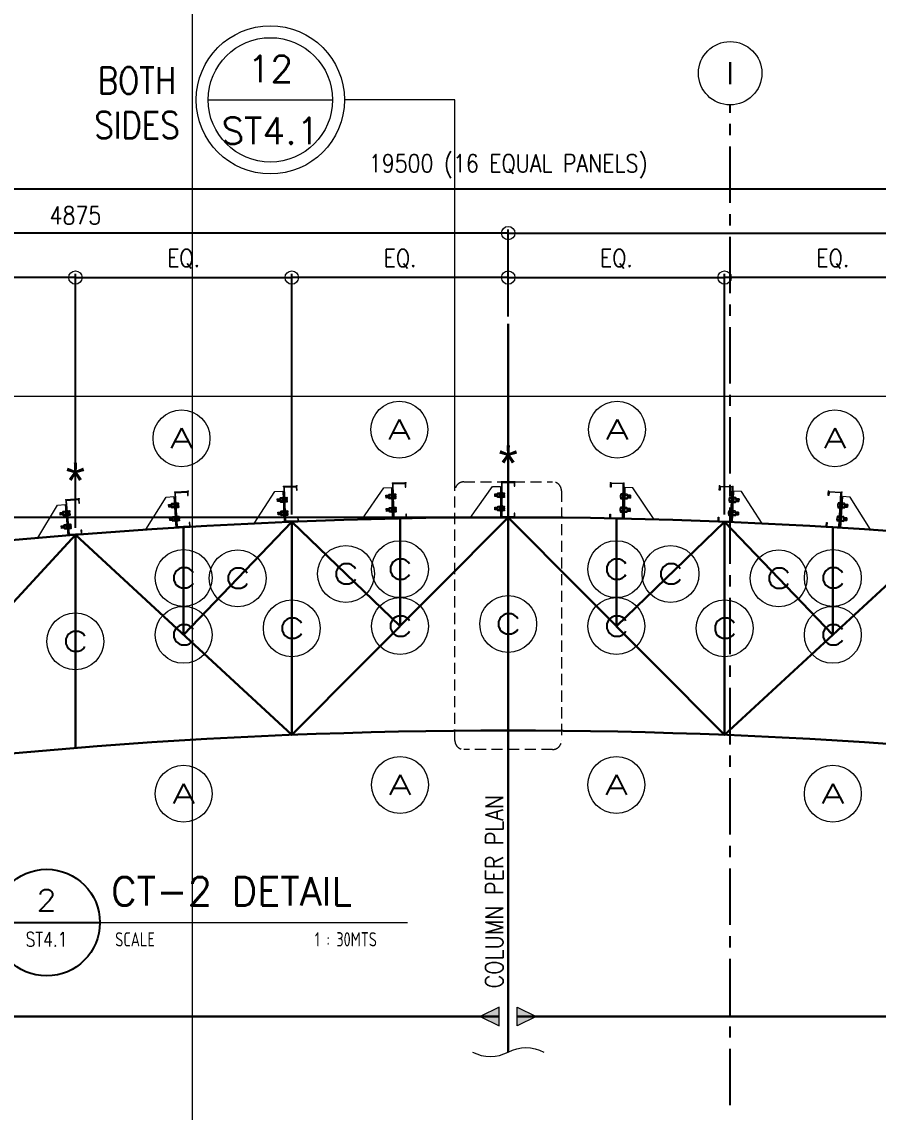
# Model space of a CAD drawing. Header units: millimetres. Extents: x -14320 to 437400, y -59080 to 73710.
# Drawn here: x 81660 to 86484, y 8175 to 14313 of the extents above; entities that cross this region are included whole.
import ezdxf
from ezdxf.enums import TextEntityAlignment as Align

# ---------------------------------------------------------------- set-up
doc = ezdxf.new("R2010")
doc.units = ezdxf.units.MM
doc.header["$LTSCALE"] = 10
doc.header["$MEASUREMENT"] = 0
for name, pattern in [('CENTER', [50.8, 31.75, -6.35, 6.35, -6.35]), ('HIDDEN', [0.375, 0.25, -0.125]), ('PHANTOM2', [1.25, 0.625, -0.125, 0.125, -0.125, 0.125, -0.125])]:
    doc.linetypes.add(name, pattern=pattern)
for name, color, linetype in [('A-NEW', 240, 'Continuous'), ('A_LINE', 1, 'Continuous'), ('TARGET-MAIN', 1, 'Continuous')]:
    doc.layers.add(name, color=color, linetype=linetype)
for name, color, linetype, lineweight in [('CEE STEEL PURLINS', 46, 'Continuous', 15), ('HATCH 000', 251, 'Continuous', 5), ('S-ANNO-DIMS', 1, 'Continuous', 5), ('S-ANNO-NPLT', 7, 'Continuous', 9), ('S-Anno-Symb', 143, 'PHANTOM2', 13), ('S-BEAM-IDEN', 2, 'Continuous', 9), ('S-CONN', 1, 'Continuous', 9), ('S-Grid-iden', 52, 'Continuous', 9), ('S_BOLTS', 252, 'Continuous', 9), ('S_STEEL TRUSS', 5, 'Continuous', 30), ('SCHEDULES-TEXT', 4, 'Continuous', 20)]:
    doc.layers.add(name, color=color, linetype=linetype, lineweight=lineweight)
doc.layers.add('GUIDE 001', color=214, linetype='Continuous', lineweight=0, plot=False)
doc.layers.add('S-DETL-GRID', color=62, linetype='Continuous', lineweight=9, plot=False)
doc.styles.add('1', font='simplex.shx', dxfattribs={"width": 0.85, "height": 40})
doc.styles.add('3', font='simplex.shx', dxfattribs={"width": 1.5, "height": 70})
doc.styles.add('ARCHITEXT', font='architxt.shx', dxfattribs={"width": 0.85})
doc.styles.add('ARIAL', font='arial.ttf')
doc.styles.add('ROMANSX', font='ROMANS.shx', dxfattribs={"height": 0.09375})
doc.styles.add('SIMPLEX', font='SIMPLEX.shx', dxfattribs={"width": 1.1})
doc.dimstyles.new('ESCA30', dxfattribs={"dimtxt": 40, "dimasz": 1, "dimexe": 20, "dimexo": 40, "dimgap": 50, "dimtad": 1, "dimdec": 0, "dimrnd": 1, "dimdsep": 46, "dimtxsty": '1', "dimblk1": 'ESCADIM_ARW', "dimblk2": 'ESCADIM_ARW', "dimsah": 1, "dimcen": 50, "dimclrd": 256, "dimclre": 256, "dimclrt": 52, "dimadec": 0, "dimazin": 0, "dimtfac": 1, "dimtdec": 0, "dimtofl": 0, "dimtmove": 0, "dimatfit": 3, "dimldrblk": 'ESCADIM_ARW', "dimfxl": 1, "dimtolj": 1, "dimtzin": 0, "dimarcsym": 0})

# ---------------------------------------------------------------- blocks, each defined once
blk = doc.blocks.new('ESCADIM_ARW')
at = {"color": 9}
blk.add_line((75, 0), (-75, 0), dxfattribs=at)
blk.add_circle((0, 0), 37.5, dxfattribs=at)
blk = doc.blocks.new('*D268')
at = {"layer": 'Defpoints', "color": 0, "ltscale": 80, "transparency": 16777216}
for p in [(94149.8, 13373.3), (74649.8, 12613.3, 0), (94149.8, 12613.3, 0)]:
    blk.add_point(p, dxfattribs=at)
at = {"layer": 'S-ANNO-DIMS', "lineweight": -2, "ltscale": 80, "transparency": 16777216}
for p, q in [((74649.8, 12653.3), (74649.8, 13393.3)), ((94149.8, 12653.3), (94149.8, 13393.3)), ((74650.8, 13373.3), (94148.8, 13373.3))]:
    blk.add_line(p, q, dxfattribs=at)
at = {"layer": 'S-ANNO-DIMS', "lineweight": -2, "ltscale": 80, "transparency": 16777216, "rotation": 180}
blk.add_blockref('ESCADIM_ARW', (74649.8, 13373.3), dxfattribs=at)
at = {"layer": 'S-ANNO-DIMS', "lineweight": -2, "ltscale": 80, "transparency": 16777216}
blk.add_blockref('ESCADIM_ARW', (94149.8, 13373.3), dxfattribs=at)
at = {"layer": 'S-ANNO-DIMS', "color": 52, "ltscale": 80, "transparency": 16777216, "insert": (84399.8, 13499.5), "char_height": 40, "attachment_point": 5, "style": '1'}
blk.add_mtext('\\A1;{\\H2.5x;19500 (16 EQUAL PANELS)}', dxfattribs=at)
blk = doc.blocks.new('*D271')
at = {"layer": 'Defpoints', "color": 0, "ltscale": 80, "transparency": 16777216}
for p in [(73400, 11523.3), (84399.8, 11523.3, 0), (74649.8, 8713.3, 0)]:
    blk.add_point(p, dxfattribs=at)
at = {"layer": 'S-ANNO-DIMS', "lineweight": -2, "ltscale": 80, "transparency": 16777216}
for p, q in [((84359.8, 11523.3), (73380, 11523.3)), ((73400, 8714.3), (73400, 11522.3)), ((74609.8, 8713.3), (73380, 8713.3))]:
    blk.add_line(p, q, dxfattribs=at)
for p, rotation in [((73400, 11523.3), 90), ((73400, 8713.3), 270)]:
    blk.add_blockref('ESCADIM_ARW', p, dxfattribs=dict(at, rotation=rotation))
at = {"layer": 'S-ANNO-DIMS', "color": 52, "ltscale": 80, "transparency": 16777216, "insert": (73300, 10118.3), "char_height": 40, "attachment_point": 5, "rotation": 90, "style": '1'}
blk.add_mtext('\\A1;{\\H2.5x;2810}', dxfattribs=at)
blk = doc.blocks.new('*D272')
at = {"layer": 'Defpoints', "color": 0, "ltscale": 80, "transparency": 16777216}
for p in [(84399.8, 11523.3, 0), (73650, 9913.3), (74649.8, 9913.3, 0)]:
    blk.add_point(p, dxfattribs=at)
at = {"layer": 'S-ANNO-DIMS', "lineweight": -2, "ltscale": 80, "transparency": 16777216}
for p, q in [((84359.8, 11523.3), (73630, 11523.3)), ((73650, 11522.3), (73650, 9914.3)), ((74609.8, 9913.3), (73630, 9913.3))]:
    blk.add_line(p, q, dxfattribs=at)
for p, rotation in [((73650, 11523.3), 90), ((73650, 9913.3), 270)]:
    blk.add_blockref('ESCADIM_ARW', p, dxfattribs=dict(at, rotation=rotation))
at = {"layer": 'S-ANNO-DIMS', "color": 52, "ltscale": 80, "transparency": 16777216, "insert": (73550, 10718.3), "char_height": 40, "attachment_point": 5, "rotation": 90, "style": '1'}
blk.add_mtext('\\A1;{\\H2.5x;1610}', dxfattribs=at)
blk = doc.blocks.new('*D273')
at = {"layer": 'Defpoints', "color": 0, "ltscale": 80, "transparency": 16777216}
for p in [(79524.8, 13123.3), (84399.8, 12613.3, 0), (79524.8, 11128.9, 0)]:
    blk.add_point(p, dxfattribs=at)
at = {"layer": 'S-ANNO-DIMS', "lineweight": -2, "ltscale": 80, "transparency": 16777216}
for p, q in [((79524.8, 11168.9), (79524.8, 13143.3)), ((84399.8, 12653.3), (84399.8, 13143.3)), ((84398.8, 13123.3), (79525.8, 13123.3))]:
    blk.add_line(p, q, dxfattribs=at)
at = {"layer": 'S-ANNO-DIMS', "lineweight": -2, "ltscale": 80, "transparency": 16777216, "rotation": 180}
blk.add_blockref('ESCADIM_ARW', (79524.8, 13123.3), dxfattribs=at)
at = {"layer": 'S-ANNO-DIMS', "lineweight": -2, "ltscale": 80, "transparency": 16777216}
blk.add_blockref('ESCADIM_ARW', (84399.8, 13123.3), dxfattribs=at)
at = {"layer": 'S-ANNO-DIMS', "color": 52, "ltscale": 80, "transparency": 16777216, "insert": (81962.3, 13223.3), "char_height": 40, "attachment_point": 5, "style": '1'}
blk.add_mtext('\\A1;{\\H2.5x;4875}', dxfattribs=at)
blk = doc.blocks.new('*D275')
at = {"layer": 'Defpoints', "color": 0, "ltscale": 80, "transparency": 16777216}
for p in [(89274.8, 13123.3), (84399.8, 12613.3, 0), (89274.8, 11128.9, 0)]:
    blk.add_point(p, dxfattribs=at)
at = {"layer": 'S-ANNO-DIMS', "lineweight": -2, "ltscale": 80, "transparency": 16777216}
for p, q in [((84399.8, 12653.3), (84399.8, 13143.3)), ((89274.8, 11168.9), (89274.8, 13143.3)), ((84400.8, 13123.3), (89273.8, 13123.3))]:
    blk.add_line(p, q, dxfattribs=at)
at = {"layer": 'S-ANNO-DIMS', "lineweight": -2, "ltscale": 80, "transparency": 16777216, "rotation": 180}
blk.add_blockref('ESCADIM_ARW', (84399.8, 13123.3), dxfattribs=at)
at = {"layer": 'S-ANNO-DIMS', "lineweight": -2, "ltscale": 80, "transparency": 16777216}
blk.add_blockref('ESCADIM_ARW', (89274.8, 13123.3), dxfattribs=at)
at = {"layer": 'S-ANNO-DIMS', "color": 52, "ltscale": 80, "transparency": 16777216, "insert": (86837.3, 13223.3), "char_height": 40, "attachment_point": 5, "style": '1'}
blk.add_mtext('\\A1;{\\H2.5x;4875}', dxfattribs=at)
blk = doc.blocks.new('*D280')
at = {"layer": 'Defpoints', "color": 0, "ltscale": 80, "transparency": 16777216}
for p in [(83181, 12873.3), (84399.8, 12613.3, 0), (83181, 11498.8, 0)]:
    blk.add_point(p, dxfattribs=at)
at = {"layer": 'S-ANNO-DIMS', "lineweight": -2, "ltscale": 80, "transparency": 16777216}
for p, q in [((83181, 11538.8), (83181, 12893.3)), ((84399.8, 12653.3), (84399.8, 12893.3)), ((84398.8, 12873.3), (83182, 12873.3))]:
    blk.add_line(p, q, dxfattribs=at)
at = {"layer": 'S-ANNO-DIMS', "lineweight": -2, "ltscale": 80, "transparency": 16777216, "rotation": 180}
blk.add_blockref('ESCADIM_ARW', (83181, 12873.3), dxfattribs=at)
at = {"layer": 'S-ANNO-DIMS', "lineweight": -2, "ltscale": 80, "transparency": 16777216}
blk.add_blockref('ESCADIM_ARW', (84399.8, 12873.3), dxfattribs=at)
at = {"layer": 'S-ANNO-DIMS', "color": 52, "ltscale": 80, "transparency": 16777216, "insert": (83790.4, 12978.1), "char_height": 40, "attachment_point": 5, "style": '1'}
blk.add_mtext('\\A1;{\\H2.5x;EQ.}', dxfattribs=at)
blk = doc.blocks.new('*D281')
at = {"layer": 'Defpoints', "color": 0, "ltscale": 80, "transparency": 16777216}
for p in [(83181, 12873.3), (83181, 11498.8, 0), (81962.3, 11425.2, 0)]:
    blk.add_point(p, dxfattribs=at)
at = {"layer": 'S-ANNO-DIMS', "lineweight": -2, "ltscale": 80, "transparency": 16777216}
for p, q in [((81962.3, 11465.2), (81962.3, 12893.3)), ((83181, 11538.8), (83181, 12893.3)), ((81963.3, 12873.3), (83180, 12873.3))]:
    blk.add_line(p, q, dxfattribs=at)
at = {"layer": 'S-ANNO-DIMS', "lineweight": -2, "ltscale": 80, "transparency": 16777216, "rotation": 180}
blk.add_blockref('ESCADIM_ARW', (81962.3, 12873.3), dxfattribs=at)
at = {"layer": 'S-ANNO-DIMS', "lineweight": -2, "ltscale": 80, "transparency": 16777216}
blk.add_blockref('ESCADIM_ARW', (83181, 12873.3), dxfattribs=at)
at = {"layer": 'S-ANNO-DIMS', "color": 52, "ltscale": 80, "transparency": 16777216, "insert": (82571.6, 12978.1), "char_height": 40, "attachment_point": 5, "style": '1'}
blk.add_mtext('\\A1;{\\H2.5x;EQ.}', dxfattribs=at)
blk = doc.blocks.new('*D283')
at = {"layer": 'Defpoints', "color": 0, "ltscale": 80, "transparency": 16777216}
for p in [(80743.5, 12873.3), (81962.3, 11425.2, 0), (80743.5, 11302.1, 0)]:
    blk.add_point(p, dxfattribs=at)
at = {"layer": 'S-ANNO-DIMS', "lineweight": -2, "ltscale": 80, "transparency": 16777216}
for p, q in [((80743.5, 11342.1), (80743.5, 12893.3)), ((81962.3, 11465.2), (81962.3, 12893.3)), ((81961.3, 12873.3), (80744.5, 12873.3))]:
    blk.add_line(p, q, dxfattribs=at)
at = {"layer": 'S-ANNO-DIMS', "lineweight": -2, "ltscale": 80, "transparency": 16777216, "rotation": 180}
blk.add_blockref('ESCADIM_ARW', (80743.5, 12873.3), dxfattribs=at)
at = {"layer": 'S-ANNO-DIMS', "lineweight": -2, "ltscale": 80, "transparency": 16777216}
blk.add_blockref('ESCADIM_ARW', (81962.3, 12873.3), dxfattribs=at)
at = {"layer": 'S-ANNO-DIMS', "color": 52, "ltscale": 80, "transparency": 16777216, "insert": (81352.9, 12978.1), "char_height": 40, "attachment_point": 5, "style": '1'}
blk.add_mtext('\\A1;{\\H2.5x;EQ.}', dxfattribs=at)
blk = doc.blocks.new('*D288')
at = {"layer": 'Defpoints', "color": 0, "ltscale": 80, "transparency": 16777216}
for p in [(85618.5, 12873.3), (84399.8, 12613.3, 0), (85618.5, 11498.8, 0)]:
    blk.add_point(p, dxfattribs=at)
at = {"layer": 'S-ANNO-DIMS', "lineweight": -2, "ltscale": 80, "transparency": 16777216}
for p, q in [((84399.8, 12653.3), (84399.8, 12893.3)), ((85618.5, 11538.8), (85618.5, 12893.3)), ((84400.8, 12873.3), (85617.5, 12873.3))]:
    blk.add_line(p, q, dxfattribs=at)
at = {"layer": 'S-ANNO-DIMS', "lineweight": -2, "ltscale": 80, "transparency": 16777216, "rotation": 180}
blk.add_blockref('ESCADIM_ARW', (84399.8, 12873.3), dxfattribs=at)
at = {"layer": 'S-ANNO-DIMS', "lineweight": -2, "ltscale": 80, "transparency": 16777216}
blk.add_blockref('ESCADIM_ARW', (85618.5, 12873.3), dxfattribs=at)
at = {"layer": 'S-ANNO-DIMS', "color": 52, "ltscale": 80, "transparency": 16777216, "insert": (85009.1, 12978.1), "char_height": 40, "attachment_point": 5, "style": '1'}
blk.add_mtext('\\A1;{\\H2.5x;EQ.}', dxfattribs=at)
blk = doc.blocks.new('*D289')
at = {"layer": 'Defpoints', "color": 0, "ltscale": 80, "transparency": 16777216}
for p in [(85618.5, 12873.3), (85618.5, 11498.8, 0), (86837.3, 11425.2, 0)]:
    blk.add_point(p, dxfattribs=at)
at = {"layer": 'S-ANNO-DIMS', "lineweight": -2, "ltscale": 80, "transparency": 16777216}
for p, q in [((85618.5, 11538.8), (85618.5, 12893.3)), ((86837.3, 11465.2), (86837.3, 12893.3)), ((86836.3, 12873.3), (85619.5, 12873.3))]:
    blk.add_line(p, q, dxfattribs=at)
at = {"layer": 'S-ANNO-DIMS', "lineweight": -2, "ltscale": 80, "transparency": 16777216, "rotation": 180}
blk.add_blockref('ESCADIM_ARW', (85618.5, 12873.3), dxfattribs=at)
at = {"layer": 'S-ANNO-DIMS', "lineweight": -2, "ltscale": 80, "transparency": 16777216}
blk.add_blockref('ESCADIM_ARW', (86837.3, 12873.3), dxfattribs=at)
at = {"layer": 'S-ANNO-DIMS', "color": 52, "ltscale": 80, "transparency": 16777216, "insert": (86227.9, 12978.1), "char_height": 40, "attachment_point": 5, "style": '1'}
blk.add_mtext('\\A1;{\\H2.5x;EQ.}', dxfattribs=at)
blk = doc.blocks.new('Grid')
at = {"layer": 'S-Grid-iden', "color": 1, "linetype": 'Continuous'}
blk.add_circle((0, 0), 500, dxfattribs=at)
at = {"layer": 'S-Grid-iden', "style": '3', "width": 1.5}
blk.add_attdef('GRIDTAG', text='', height=350, dxfattribs=at).set_placement((0, 0), align=Align.MIDDLE_CENTER)
blk = doc.blocks.new('TARGET-DWGLABEL')
at = {"layer": 'TARGET-MAIN'}
blk.add_line((-7.5, 0), (7.5, 0), dxfattribs=at)
blk.add_circle((0, 0), 7.5, dxfattribs=at)
at = {"layer": 'TARGET-MAIN', "color": 2, "style": 'ARCHITEXT', "width": 0.85}
blk.add_text('SCALE', height=2, dxfattribs=at).set_placement((9.66, -2.36), align=Align.MIDDLE_LEFT)
at = {"layer": 'TARGET-MAIN', "color": 6, "style": 'ARCHITEXT', "width": 0.85}
blk.add_attdef('DRAWING_TITLE', text='', height=5, dxfattribs=at).set_placement((9.08, 4.41), align=Align.MIDDLE_LEFT)
at = {"layer": 'TARGET-MAIN', "color": 4, "style": 'ARCHITEXT', "width": 0.85}
blk.add_attdef('DWG_NO.', text='', height=3, dxfattribs=at).set_placement((0, 3.17), align=Align.MIDDLE_CENTER)
at = {"layer": 'TARGET-MAIN', "color": 3, "style": 'ARCHITEXT', "width": 0.85}
blk.add_attdef('SHT_NO.', text='', height=2, dxfattribs=at).set_placement((-0.02, -2.36), align=Align.MIDDLE_CENTER)
at = {"layer": 'TARGET-MAIN', "color": 2, "style": 'ARCHITEXT', "width": 0.85}
blk.add_attdef('SCALE', text='', height=2, dxfattribs=at).set_placement((69.6, -2.36), align=Align.MIDDLE_RIGHT)
blk = doc.blocks.new('*D293')
at = {"layer": 'Defpoints', "color": 0, "ltscale": 80, "transparency": 16777216}
for p in [(74649.8, 12613.3), (73400, 11523.3), (84399.8, 11523.3, 0)]:
    blk.add_point(p, dxfattribs=at)
at = {"layer": 'S-ANNO-DIMS', "lineweight": -2, "ltscale": 80, "transparency": 16777216}
for p, q in [((74609.8, 12613.3), (73380, 12613.3)), ((73400, 12612.3), (73400, 11524.3)), ((84359.8, 11523.3), (73380, 11523.3))]:
    blk.add_line(p, q, dxfattribs=at)
for p, rotation in [((73400, 12613.3), 90), ((73400, 11523.3), 270)]:
    blk.add_blockref('ESCADIM_ARW', p, dxfattribs=dict(at, rotation=rotation))
at = {"layer": 'S-ANNO-DIMS', "color": 52, "ltscale": 80, "transparency": 16777216, "insert": (73300, 12068.3), "char_height": 40, "attachment_point": 5, "rotation": 90, "style": '1'}
blk.add_mtext('\\A1;{\\H2.5x;1090}', dxfattribs=at)
blk = doc.blocks.new('EXT', base_point=(6.5784, 3.6597))
for p, q in [((6.5734, 3.6697), (6.5834, 3.6697)), ((6.5734, 3.6697), (6.5734, 3.6597)), ((6.5834, 3.6697), (6.5734, 3.6697)), ((6.5734, 3.6663), (6.5834, 3.6663)), ((6.5734, 3.663), (6.5834, 3.663)), ((6.5734, 3.6597), (6.5834, 3.6597)), ((6.575, 3.668), (6.5818, 3.668)), ((6.575, 3.6647), (6.5818, 3.6647)), ((6.575, 3.6613), (6.5818, 3.6613)), ((6.5834, 3.6597), (6.5834, 3.6697))]:
    blk.add_line(p, q)
blk = doc.blocks.new('BOLT', base_point=(6.579, 3.6798))
for p, q in [((6.571, 3.6847), (6.571, 3.6798)), ((6.575, 3.6847), (6.571, 3.6847)), ((6.575, 3.6858), (6.573, 3.6858)), ((6.575, 3.6798), (6.575, 3.6858)), ((6.575, 3.6858), (6.583, 3.6858)), ((6.575, 3.6847), (6.583, 3.6847)), ((6.585, 3.6858), (6.583, 3.6858)), ((6.583, 3.6798), (6.583, 3.6858)), ((6.587, 3.6847), (6.583, 3.6847)), ((6.587, 3.6798), (6.587, 3.6847))]:
    blk.add_line(p, q)
for centre, radius, start, end in [((6.573, 3.6833), 0.00241, 33.9696, 146.0304), ((6.579, 3.6777), 0.00805, 60.2058, 119.7942), ((6.585, 3.6833), 0.00241, 33.9696, 146.0304)]:
    blk.add_arc(centre, radius, start, end)
blk = doc.blocks.new('NUT20')
for p, q in [((0.0185, 0.0045), (-0.0185, 0.0045)), ((-0.0185, 0.0045), (-0.0185, 0)), ((-0.0185, 0), (0.0185, 0)), ((0.0185, 0), (0.0185, 0.0045))]:
    blk.add_line(p, q)
for name, p, xscale, yscale, zscale in [('BOLT', (0, 0.0045), 2.125, 2.666666666666667, 2.125), ('EXT', (0, 0.0205), 2, 2, 2)]:
    blk.add_blockref(name, p, dxfattribs=dict(xscale=xscale, yscale=yscale, zscale=zscale))
blk = doc.blocks.new('BUBBLE')
at = {"layer": 'S-ANNO-NPLT', "linetype": 'Continuous'}
blk.add_circle((0, 0), 0.2608, dxfattribs=at)
at = {"layer": 'S-Anno-Symb', "color": 0, "linetype": 'Continuous'}
blk.add_line((-0.2188, 0), (0.2188, 0), dxfattribs=at)
blk.add_circle((0, 0), 0.2188, dxfattribs=at)
at = {"layer": 'S-Anno-Symb', "style": 'ROMANSX'}
for tag, p in [('1', (0, 0.1094)), ('S1', (0, -0.1094))]:
    blk.add_attdef(tag, text='', height=0.0937, dxfattribs=at).set_placement(p, align=Align.MIDDLE_CENTER)
at = {"layer": 'S-Anno-Symb', "style": 'ROMANSX', "width": 1.018385, "flags": 8}
blk.add_attdef('LONG', text='', height=0.0937, dxfattribs=at).set_placement((-0.1796, -0.1249), (0.1796, -0.1249), align=Align.FIT)

msp = doc.modelspace()

# ---------------------------------------------------------------- hatches: boundary and pattern name
at = {"layer": 'HATCH 000'}
h = msp.add_hatch(color=33, dxfattribs=at)
edge = h.paths.add_edge_path()
edge.add_line((82598, 11645.9), (82596.9, 11663.9))
edge.add_arc((82590.9, 11663.5), 6, 3.59773, 93.59773)
edge.add_line((82590.5, 11669.5), (82527.7, 11665.5))
edge.add_arc((82528, 11659.5), 6, 93.59773, 183.59773)
edge.add_line((82522, 11659.2), (82533.9, 11471.4))
edge.add_arc((82539.8, 11471.8), 6, 183.59773, 273.59773)
edge.add_line((82540.2, 11465.8), (82603.1, 11469.7))
edge.add_arc((82602.7, 11475.7), 6, 273.59773, 363.59773)
edge.add_line((82608.7, 11476.1), (82607.6, 11494.1))
edge.add_line((82607.6, 11494.1), (82603.6, 11493.8))
edge.add_line((82603.6, 11493.8), (82604.7, 11475.9))
edge.add_arc((82602.7, 11475.7), 2, -86.40227, 3.59773, ccw=False)
edge.add_line((82602.9, 11473.7), (82540, 11469.8))
edge.add_arc((82539.8, 11471.8), 2, 183.59773, 273.59773, ccw=False)
edge.add_line((82537.8, 11471.7), (82526, 11659.4))
edge.add_arc((82528, 11659.5), 2, 93.59773, 183.59773, ccw=False)
edge.add_line((82527.9, 11661.5), (82590.8, 11665.5))
edge.add_arc((82590.9, 11663.5), 2, 3.59773, 93.59773, ccw=False)
edge.add_line((82592.9, 11663.6), (82594, 11645.7))
edge.add_line((82594, 11645.7), (82598, 11645.9))
h = msp.add_hatch(color=33, dxfattribs=at)
edge = h.paths.add_edge_path()
edge.add_line((83211, 11676), (83210.2, 11694))
edge.add_arc((83204.2, 11693.7), 6, 2.44501, 92.44501)
edge.add_line((83204, 11699.7), (83141, 11697))
edge.add_arc((83141.3, 11691), 6, 92.44501, 182.44501)
edge.add_line((83135.3, 11690.8), (83143.3, 11502.8))
edge.add_arc((83149.3, 11503.1), 6, 182.44501, 272.44501)
edge.add_line((83149.6, 11497.1), (83212.5, 11499.8))
edge.add_arc((83212.3, 11505.8), 6, 272.44501, 362.44501)
edge.add_line((83218.3, 11506), (83217.5, 11524))
edge.add_line((83217.5, 11524), (83213.5, 11523.8))
edge.add_line((83213.5, 11523.8), (83214.3, 11505.8))
edge.add_arc((83212.3, 11505.8), 2, -87.55499, 2.44501, ccw=False)
edge.add_line((83212.3, 11503.8), (83149.4, 11501.1))
edge.add_arc((83149.3, 11503.1), 2, 182.44501, 272.44501, ccw=False)
edge.add_line((83147.3, 11503), (83139.3, 11690.9))
edge.add_arc((83141.3, 11691), 2, 92.44501, 182.44501, ccw=False)
edge.add_line((83141.2, 11693), (83204.1, 11695.7))
edge.add_arc((83204.2, 11693.7), 2, 2.44501, 92.44501, ccw=False)
edge.add_line((83206.2, 11693.8), (83207, 11675.8))
edge.add_line((83207, 11675.8), (83211, 11676))
h = msp.add_hatch(color=33, dxfattribs=at)
edge = h.paths.add_edge_path()
edge.add_line((83823.9, 11693.7), (83823.5, 11711.7))
edge.add_arc((83817.5, 11711.6), 6, 1.29321, 91.29321)
edge.add_line((83817.4, 11717.6), (83754.4, 11716.2))
edge.add_arc((83754.5, 11710.2), 6, 91.29321, 181.29321)
edge.add_line((83748.5, 11710), (83752.8, 11522))
edge.add_arc((83758.8, 11522.1), 6, 181.29321, 271.29321)
edge.add_line((83758.9, 11516.1), (83821.9, 11517.5))
edge.add_arc((83821.8, 11523.5), 6, 271.29321, 361.29321)
edge.add_line((83827.8, 11523.6), (83827.4, 11541.6))
edge.add_line((83827.4, 11541.6), (83823.4, 11541.5))
edge.add_line((83823.4, 11541.5), (83823.8, 11523.6))
edge.add_arc((83821.8, 11523.5), 2, -88.70679, 1.29321, ccw=False)
edge.add_line((83821.8, 11521.5), (83758.8, 11520.1))
edge.add_arc((83758.8, 11522.1), 2, 181.29321, 271.29321, ccw=False)
edge.add_line((83756.8, 11522), (83752.5, 11710.1))
edge.add_arc((83754.5, 11710.2), 2, 91.29321, 181.29321, ccw=False)
edge.add_line((83754.5, 11712.2), (83817.5, 11713.6))
edge.add_arc((83817.5, 11711.6), 2, 1.29321, 91.29321, ccw=False)
edge.add_line((83819.5, 11711.6), (83819.9, 11693.6))
edge.add_line((83819.9, 11693.6), (83823.9, 11693.7))
h = msp.add_hatch(color=33, dxfattribs=at)
edge = h.paths.add_edge_path()
edge.add_line((84436.8, 11699.1), (84436.8, 11717.1))
edge.add_arc((84430.8, 11717.1), 6, 0.14188, 90.14188)
edge.add_line((84430.8, 11723.1), (84367.8, 11723))
edge.add_arc((84367.8, 11717), 6, 90.14188, 180.14188)
edge.add_line((84361.8, 11717), (84362.2, 11528.8))
edge.add_arc((84368.2, 11528.8), 6, 180.14188, 270.14188)
edge.add_line((84368.3, 11522.8), (84431.3, 11523))
edge.add_arc((84431.3, 11529), 6, 270.14188, 360.14188)
edge.add_line((84437.3, 11529), (84437.2, 11547))
edge.add_line((84437.2, 11547), (84433.2, 11547))
edge.add_line((84433.2, 11547), (84433.3, 11529))
edge.add_arc((84431.3, 11529), 2, -89.85812, 0.14188, ccw=False)
edge.add_line((84431.3, 11527), (84368.3, 11526.8))
edge.add_arc((84368.2, 11528.8), 2, 180.14188, 270.14188, ccw=False)
edge.add_line((84366.2, 11528.8), (84365.8, 11717))
edge.add_arc((84367.8, 11717), 2, 90.14188, 180.14188, ccw=False)
edge.add_line((84367.8, 11719), (84430.8, 11719.1))
edge.add_arc((84430.8, 11717.1), 2, 0.14188, 90.14188, ccw=False)
edge.add_line((84432.8, 11717.1), (84432.8, 11699.1))
edge.add_line((84432.8, 11699.1), (84436.8, 11699.1))
h = msp.add_hatch(color=33, dxfattribs=at)
edge = h.paths.add_edge_path()
edge.add_line((84975.9, 11693.8), (84976.4, 11711.8))
edge.add_arc((84982.4, 11711.6), 6, 88.61802, 178.61802, ccw=False)
edge.add_line((84982.5, 11717.6), (85045.5, 11716.1))
edge.add_arc((85045.3, 11710.1), 6, -1.38198, 88.61802, ccw=False)
edge.add_line((85051.3, 11710), (85046.8, 11521.9))
edge.add_arc((85040.8, 11522), 6, 268.61802, 358.61802, ccw=False)
edge.add_line((85040.7, 11516), (84977.7, 11517.6))
edge.add_arc((84977.8, 11523.6), 6, 178.61802, 268.61802, ccw=False)
edge.add_line((84971.8, 11523.7), (84972.2, 11541.7))
edge.add_line((84972.2, 11541.7), (84976.2, 11541.6))
edge.add_line((84976.2, 11541.6), (84975.8, 11523.6))
edge.add_arc((84977.8, 11523.6), 2, 178.61802, 268.61802)
edge.add_line((84977.8, 11521.6), (85040.8, 11520))
edge.add_arc((85040.8, 11522), 2, 268.61802, 358.61802)
edge.add_line((85042.8, 11522), (85047.3, 11710.1))
edge.add_arc((85045.3, 11710.1), 2, 358.61802, 448.61802)
edge.add_line((85045.4, 11712.1), (84982.4, 11713.6))
edge.add_arc((84982.4, 11711.6), 2, 88.61802, 178.61802)
edge.add_line((84980.4, 11711.7), (84979.9, 11693.7))
edge.add_line((84979.9, 11693.7), (84975.9, 11693.8))
h = msp.add_hatch(color=33, dxfattribs=at)
edge = h.paths.add_edge_path()
edge.add_line((85588.6, 11676), (85589.3, 11694))
edge.add_arc((85595.3, 11693.7), 6, 87.55499, 177.55499, ccw=False)
edge.add_line((85595.6, 11699.7), (85658.5, 11697))
edge.add_arc((85658.3, 11691), 6, -2.44501, 87.55499, ccw=False)
edge.add_line((85664.3, 11690.8), (85656.2, 11502.8))
edge.add_arc((85650.2, 11503.1), 6, 267.55499, 357.55499, ccw=False)
edge.add_line((85650, 11497.1), (85587, 11499.8))
edge.add_arc((85587.3, 11505.8), 6, 177.55499, 267.55499, ccw=False)
edge.add_line((85581.3, 11506), (85582, 11524))
edge.add_line((85582, 11524), (85586, 11523.8))
edge.add_line((85586, 11523.8), (85585.3, 11505.8))
edge.add_arc((85587.3, 11505.8), 2, 177.55499, 267.55499)
edge.add_line((85587.2, 11503.8), (85650.2, 11501.1))
edge.add_arc((85650.2, 11503.1), 2, 267.55499, 357.55499)
edge.add_line((85652.2, 11503), (85660.3, 11690.9))
edge.add_arc((85658.3, 11691), 2, 357.55499, 447.55499)
edge.add_line((85658.4, 11693), (85595.4, 11695.7))
edge.add_arc((85595.3, 11693.7), 2, 87.55499, 177.55499)
edge.add_line((85593.3, 11693.8), (85592.6, 11675.8))
edge.add_line((85592.6, 11675.8), (85588.6, 11676))
h = msp.add_hatch(color=33, dxfattribs=at)
edge = h.paths.add_edge_path()
edge.add_line((86201.5, 11645.9), (86202.6, 11663.9))
edge.add_arc((86208.6, 11663.5), 6, 86.40227, 176.40227, ccw=False)
edge.add_line((86209, 11669.5), (86271.9, 11665.5))
edge.add_arc((86271.5, 11659.5), 6, -3.59773, 86.40227, ccw=False)
edge.add_line((86277.5, 11659.2), (86265.7, 11471.4))
edge.add_arc((86259.7, 11471.8), 6, 266.40227, 356.40227, ccw=False)
edge.add_line((86259.3, 11465.8), (86196.4, 11469.7))
edge.add_arc((86196.8, 11475.7), 6, 176.40227, 266.40227, ccw=False)
edge.add_line((86190.8, 11476.1), (86191.9, 11494.1))
edge.add_line((86191.9, 11494.1), (86195.9, 11493.8))
edge.add_line((86195.9, 11493.8), (86194.8, 11475.9))
edge.add_arc((86196.8, 11475.7), 2, 176.40227, 266.40227)
edge.add_line((86196.7, 11473.7), (86259.6, 11469.8))
edge.add_arc((86259.7, 11471.8), 2, 266.40227, 356.40227)
edge.add_line((86261.7, 11471.7), (86273.5, 11659.4))
edge.add_arc((86271.5, 11659.5), 2, 356.40227, 446.40227)
edge.add_line((86271.6, 11661.5), (86208.8, 11665.5))
edge.add_arc((86208.6, 11663.5), 2, 86.40227, 176.40227)
edge.add_line((86206.6, 11663.6), (86205.5, 11645.7))
edge.add_line((86205.5, 11645.7), (86201.5, 11645.9))
h = msp.add_hatch(color=33, dxfattribs=at)
edge = h.paths.add_edge_path()
edge.add_line((81985.1, 11603.4), (81983.6, 11621.4))
edge.add_arc((81977.6, 11620.9), 6, 4.75186, 94.75186)
edge.add_line((81977.1, 11626.9), (81914.3, 11621.6))
edge.add_arc((81914.8, 11615.7), 6, 94.75186, 184.75186)
edge.add_line((81908.8, 11615.2), (81924.4, 11427.7))
edge.add_arc((81930.4, 11428.2), 6, 184.75186, 274.75186)
edge.add_line((81930.9, 11422.2), (81993.7, 11427.4))
edge.add_arc((81993.2, 11433.4), 6, 274.75186, 364.75186)
edge.add_line((81999.2, 11433.9), (81997.7, 11451.8))
edge.add_line((81997.7, 11451.8), (81993.7, 11451.5))
edge.add_line((81993.7, 11451.5), (81995.2, 11433.6))
edge.add_arc((81993.2, 11433.4), 2, -85.24814, 4.75186, ccw=False)
edge.add_line((81993.4, 11431.4), (81930.6, 11426.2))
edge.add_arc((81930.4, 11428.2), 2, 184.75186, 274.75186, ccw=False)
edge.add_line((81928.4, 11428), (81912.8, 11615.5))
edge.add_arc((81914.8, 11615.7), 2, 94.75186, 184.75186, ccw=False)
edge.add_line((81914.7, 11617.7), (81977.4, 11622.9))
edge.add_arc((81977.6, 11620.9), 2, 4.75186, 94.75186, ccw=False)
edge.add_line((81979.6, 11621), (81981.1, 11603.1))
edge.add_line((81981.1, 11603.1), (81985.1, 11603.4))
at = {"layer": 'S-CONN'}
for points in [[(84349.8, 8660.7), (84242.5, 8713.3), (84349.8, 8765.9)], [(84449.8, 8660.7), (84557, 8713.3), (84449.8, 8765.9)]]:
    msp.add_hatch(color=256, dxfattribs=at).paths.add_polyline_path(points)

# ---------------------------------------------------------------- linework, layer by layer
at = {"layer": 'A-NEW', "color": 253, "linetype": 'CENTER'}
msp.add_line((85649.8, 8213.3, 0), (85649.8, 13845, 0), dxfattribs=at)
at = {"layer": 'A_LINE', "color": 1, "lineweight": 13}
msp.add_line((81500.2, 9242.1), (83833.2, 9242.1), dxfattribs=at)
at = {"layer": 'CEE STEEL PURLINS', "elevation": 0}
for points in [[(82598, 11645.9), (82596.9, 11663.9, 0.414214), (82590.5, 11669.5), (82527.7, 11665.5, 0.414214), (82522, 11659.2), (82533.9, 11471.4, 0.414214), (82540.2, 11465.8), (82603.1, 11469.7, 0.414214), (82608.7, 11476.1), (82607.6, 11494.1), (82603.6, 11493.8), (82604.7, 11475.9, -0.414214), (82602.9, 11473.7), (82540, 11469.8, -0.414214), (82537.8, 11471.7), (82526, 11659.4, -0.414214), (82527.9, 11661.5), (82590.8, 11665.5, -0.414214), (82592.9, 11663.6), (82594, 11645.7), (82598, 11645.9)], [(83211, 11676), (83210.2, 11694, 0.414214), (83204, 11699.7), (83141, 11697, 0.414214), (83135.3, 11690.8), (83143.3, 11502.8, 0.414214), (83149.6, 11497.1), (83212.5, 11499.8, 0.414214), (83218.3, 11506), (83217.5, 11524), (83213.5, 11523.8), (83214.3, 11505.8, -0.414214), (83212.3, 11503.8), (83149.4, 11501.1, -0.414214), (83147.3, 11503), (83139.3, 11690.9, -0.414214), (83141.2, 11693), (83204.1, 11695.7, -0.414214), (83206.2, 11693.8), (83207, 11675.8), (83211, 11676)], [(83823.9, 11693.7), (83823.5, 11711.7, 0.414214), (83817.4, 11717.6), (83754.4, 11716.2, 0.414214), (83748.5, 11710), (83752.8, 11522, 0.414214), (83758.9, 11516.1), (83821.9, 11517.5, 0.414214), (83827.8, 11523.6), (83827.4, 11541.6), (83823.4, 11541.5), (83823.8, 11523.6, -0.414214), (83821.8, 11521.5), (83758.8, 11520.1, -0.414214), (83756.8, 11522), (83752.5, 11710.1, -0.414214), (83754.5, 11712.2), (83817.5, 11713.6, -0.414214), (83819.5, 11711.6), (83819.9, 11693.6), (83823.9, 11693.7)], [(84436.8, 11699.1), (84436.8, 11717.1, 0.414214), (84430.8, 11723.1), (84367.8, 11723, 0.414214), (84361.8, 11717), (84362.2, 11528.8, 0.414214), (84368.3, 11522.8), (84431.3, 11523, 0.414214), (84437.3, 11529), (84437.2, 11547), (84433.2, 11547), (84433.3, 11529, -0.414214), (84431.3, 11527), (84368.3, 11526.8, -0.414214), (84366.2, 11528.8), (84365.8, 11717, -0.414214), (84367.8, 11719), (84430.8, 11719.1, -0.414214), (84432.8, 11717.1), (84432.8, 11699.1), (84436.8, 11699.1)], [(84975.9, 11693.8), (84976.4, 11711.8, -0.414214), (84982.5, 11717.6), (85045.5, 11716.1, -0.414214), (85051.3, 11710), (85046.8, 11521.9, -0.414214), (85040.7, 11516), (84977.7, 11517.6, -0.414214), (84971.8, 11523.7), (84972.2, 11541.7), (84976.2, 11541.6), (84975.8, 11523.6, 0.414214), (84977.8, 11521.6), (85040.8, 11520, 0.414214), (85042.8, 11522), (85047.3, 11710.1, 0.414214), (85045.4, 11712.1), (84982.4, 11713.6, 0.414214), (84980.4, 11711.7), (84979.9, 11693.7), (84975.9, 11693.8)], [(85588.6, 11676), (85589.3, 11694, -0.414214), (85595.6, 11699.7), (85658.5, 11697, -0.414214), (85664.3, 11690.8), (85656.2, 11502.8, -0.414214), (85650, 11497.1), (85587, 11499.8, -0.414214), (85581.3, 11506), (85582, 11524), (85586, 11523.8), (85585.3, 11505.8, 0.414214), (85587.2, 11503.8), (85650.2, 11501.1, 0.414214), (85652.2, 11503), (85660.3, 11690.9, 0.414214), (85658.4, 11693), (85595.4, 11695.7, 0.414214), (85593.3, 11693.8), (85592.6, 11675.8), (85588.6, 11676)], [(86201.5, 11645.9), (86202.6, 11663.9, -0.414214), (86209, 11669.5), (86271.9, 11665.5, -0.414214), (86277.5, 11659.2), (86265.7, 11471.4, -0.414214), (86259.3, 11465.8), (86196.4, 11469.7, -0.414214), (86190.8, 11476.1), (86191.9, 11494.1), (86195.9, 11493.8), (86194.8, 11475.9, 0.414214), (86196.7, 11473.7), (86259.6, 11469.8, 0.414214), (86261.7, 11471.7), (86273.5, 11659.4, 0.414214), (86271.6, 11661.5), (86208.8, 11665.5, 0.414214), (86206.6, 11663.6), (86205.5, 11645.7), (86201.5, 11645.9)], [(81985.1, 11603.4), (81983.6, 11621.4, 0.414214), (81977.1, 11626.9), (81914.3, 11621.6, 0.414214), (81908.8, 11615.2), (81924.4, 11427.7, 0.414214), (81930.9, 11422.2), (81993.7, 11427.4, 0.414214), (81999.2, 11433.9), (81997.7, 11451.8), (81993.7, 11451.5), (81995.2, 11433.6, -0.414214), (81993.4, 11431.4), (81930.6, 11426.2, -0.414214), (81928.4, 11428), (81912.8, 11615.5, -0.414214), (81914.7, 11617.7), (81977.4, 11622.9, -0.414214), (81979.6, 11621), (81981.1, 11603.1), (81985.1, 11603.4)]]:
    msp.add_lwpolyline(points, format="xyb", dxfattribs=at)
at = {"layer": 'GUIDE 001'}
for p in [(82521.7, 11665.2, 0), (82596.5, 11669.9, 0), (83135, 11696.8, 0), (83210, 11700, 0), (83748.4, 11716, 0), (83823.4, 11717.7, 0), (84361.8, 11723, 0), (84436.8, 11723.1, 0), (84976.5, 11717.8, 0), (85051.5, 11716, 0), (85589.6, 11700, 0), (85664.5, 11696.8, 0), (86203, 11669.9, 0), (86277.9, 11665.2, 0), (81908.3, 11621.1, 0), (81983.1, 11627.4, 0), (83143.6, 11496.8, 0), (83218.5, 11500, 0), (83752.9, 11515.9, 0), (84362.3, 11522.8, 0), (84437.3, 11523, 0), (85046.7, 11515.9, 0), (85581, 11500, 0), (85656, 11496.8, 0), (81924.9, 11421.7, 0), (81999.7, 11427.9, 0), (82534.2, 11465.4, 0), (86265.3, 11465.4, 0)]:
    msp.add_point(p, dxfattribs=at)
at = {"layer": 'S-Anno-Symb', "color": 1, "linetype": 'HIDDEN', "ltscale": 25, "elevation": 0}
msp.add_lwpolyline([(84149.8, 11723), (84649.8, 11723, -0.414214), (84699.8, 11673), (84699.8, 10266.6, -0.414214), (84649.8, 10216.6), (84149.8, 10216.6, -0.414214), (84099.8, 10266.6), (84099.8, 11673, -0.414214)], format="xyb", close=True, dxfattribs=at)
at = {"layer": 'S-BEAM-IDEN', "color": 1, "elevation": 0}
msp.add_lwpolyline([(84099.8, 11673), (84099.8, 13873.6), (83477.5, 13873.6)], dxfattribs=at)
at = {"layer": 'S-BEAM-IDEN', "elevation": 0}
for points in [[(83137.6, 11496.7), (82968.7, 11489.5), (83086.1, 11669.7), (83130.1, 11671.5)], [(83746.9, 11516), (83578, 11512.2), (83699, 11689.9), (83743, 11690.9)], [(84356.3, 11522.9), (84187.3, 11522.6), (84311.8, 11697.8), (84355.8, 11697.9)], [(85052.6, 11515.9), (85221.6, 11511.9), (85100.9, 11689.8), (85056.9, 11690.8)], [(85662, 11496.7), (85830.8, 11489.5), (85713.4, 11669.7), (85669.4, 11671.5)], [(82528.3, 11465.2), (82359.6, 11454.6), (82473.3, 11637.1), (82517.3, 11639.8)], [(86271.3, 11465.2), (86439.9, 11454.6), (86326.2, 11637.1), (86282.3, 11639.8)], [(81918.9, 11421.3), (81750.5, 11407.4), (81860.6, 11592.1), (81904.4, 11595.7)]]:
    msp.add_lwpolyline(points, close=True, dxfattribs=at)
msp.add_lwpolyline([(84199.5, 8513.3, 0.25), (84399.8, 8513.3, -0.25), (84600.1, 8513.3)], format="xyb", dxfattribs=at)
at = {"layer": 'S-CONN', "color": 1}
for points in [[(84349.8, 8765.9), (84242.5, 8713.3), (84349.8, 8660.7), (84349.8, 8766.2)], [(84449.8, 8765.9), (84557, 8713.3), (84449.8, 8660.7), (84449.8, 8766.2)]]:
    msp.add_lwpolyline(points, dxfattribs=at)
at = {"layer": 'S-DETL-GRID'}
for p, q in [((82620, 20340), (82620, 0)), ((102060, 12204), (72900, 12204))]:
    msp.add_line(p, q, dxfattribs=at)
at = {"layer": 'S_BOLTS'}
for p, q in [((82529.4, 11605.3, 0), (82533, 11605.5, 0)), ((82531.3, 11575.8, 0), (82529.4, 11605.3, 0)), ((82533, 11605.5, 0), (82534.9, 11576, 0)), ((83141.6, 11636.8, 0), (83145.2, 11636.9, 0)), ((83142.9, 11607.2, 0), (83141.6, 11636.8, 0)), ((83146.4, 11607.4, 0), (83142.9, 11607.2, 0)), ((83145.2, 11636.9, 0), (83146.4, 11607.4, 0)), ((83753.7, 11655.9, 0), (83757.3, 11656, 0)), ((83754.4, 11626.3, 0), (83753.7, 11655.9, 0)), ((83758, 11626.4, 0), (83754.4, 11626.3, 0)), ((83757.3, 11656, 0), (83758, 11626.4, 0)), ((84365.9, 11662.8, 0), (84369.5, 11662.8, 0)), ((84366, 11633.2, 0), (84365.9, 11662.8, 0)), ((84369.6, 11633.2, 0), (84366, 11633.2, 0)), ((84369.5, 11662.8, 0), (84369.6, 11633.2, 0)), ((85042.4, 11656, 0), (85041.7, 11626.4, 0)), ((85041.7, 11626.4, 0), (85045.3, 11626.3, 0)), ((85046, 11655.9, 0), (85042.4, 11656, 0)), ((85045.3, 11626.3, 0), (85046, 11655.9, 0)), ((85654.4, 11636.9, 0), (85653.1, 11607.4, 0)), ((85653.1, 11607.4, 0), (85656.7, 11607.2, 0)), ((85658, 11636.8, 0), (85654.4, 11636.9, 0)), ((85656.7, 11607.2, 0), (85658, 11636.8, 0)), ((86266.5, 11605.5, 0), (86264.6, 11576, 0)), ((86270.1, 11605.3, 0), (86266.5, 11605.5, 0)), ((86268.2, 11575.8, 0), (86270.1, 11605.3, 0)), ((81917.3, 11561.5, 0), (81920.9, 11561.8, 0)), ((81919.8, 11532, 0), (81917.3, 11561.5, 0)), ((81920.9, 11561.8, 0), (81923.4, 11532.3, 0)), ((82534.9, 11576, 0), (82531.3, 11575.8, 0)), ((83148.4, 11562, 0), (83144.8, 11561.9, 0)), ((83146.1, 11532.3, 0), (83144.8, 11561.9, 0)), ((83148.4, 11562, 0), (83149.7, 11532.5, 0)), ((83756.1, 11551.4, 0), (83755.4, 11581, 0)), ((83759, 11581, 0), (83755.4, 11581, 0)), ((83759.7, 11551.5, 0), (83756.1, 11551.4, 0)), ((83759, 11581, 0), (83759.7, 11551.5, 0)), ((84366.2, 11558.2, 0), (84366.1, 11587.8, 0)), ((84369.7, 11587.8, 0), (84366.1, 11587.8, 0)), ((84369.8, 11558.2, 0), (84366.2, 11558.2, 0)), ((84369.7, 11587.8, 0), (84369.8, 11558.2, 0)), ((85040.6, 11581, 0), (85039.9, 11551.4, 0)), ((85039.9, 11551.4, 0), (85043.5, 11551.3, 0)), ((85040.6, 11581, 0), (85044.2, 11580.9, 0)), ((85043.5, 11551.3, 0), (85044.2, 11580.9, 0)), ((85651.2, 11562, 0), (85649.9, 11532.5, 0)), ((85651.2, 11562, 0), (85654.8, 11561.9, 0)), ((85653.5, 11532.3, 0), (85654.8, 11561.9, 0)), ((86264.6, 11576, 0), (86268.2, 11575.8, 0)), ((81923.4, 11532.3, 0), (81919.8, 11532, 0)), ((81927.1, 11487, 0), (81923.5, 11486.7, 0)), ((81926, 11457.3, 0), (81923.5, 11486.7, 0)), ((81927.1, 11487, 0), (81929.6, 11457.5, 0)), ((82537.7, 11530.7, 0), (82534.1, 11530.5, 0)), ((82536, 11500.9, 0), (82534.1, 11530.5, 0)), ((82539.6, 11501.2, 0), (82536, 11500.9, 0)), ((82537.7, 11530.7, 0), (82539.6, 11501.2, 0)), ((83149.7, 11532.5, 0), (83146.1, 11532.3, 0)), ((85649.9, 11532.5, 0), (85653.5, 11532.3, 0)), ((86261.8, 11530.7, 0), (86259.9, 11501.2, 0)), ((86259.9, 11501.2, 0), (86263.5, 11500.9, 0)), ((86261.8, 11530.7, 0), (86265.4, 11530.5, 0)), ((86263.5, 11500.9, 0), (86265.4, 11530.5, 0)), ((81929.6, 11457.5, 0), (81926, 11457.3, 0))]:
    msp.add_line(p, q, dxfattribs=at)
at = {"layer": 'S_STEEL TRUSS'}
for p, q in [((84399.8, 8513.3, 0), (84399.8, 12613.3, 0)), ((83181, 10298.8), (83181, 11498.8)), ((85618.5, 10298.8), (85618.5, 11498.8)), ((81962.3, 10225.2), (81962.3, 11425.2)), ((74699.8, 8713.3), (84349.8, 8713.3)), ((84449.8, 8713.3), (94099.8, 8713.3))]:
    msp.add_line(p, q, dxfattribs=at)
at = {"layer": 'S_STEEL TRUSS', "elevation": 0}
for points in [[(74649.8, 9913.3), (75868.5, 9098.7), (77087.3, 10628.5), (78306, 9704.8), (79524.8, 11128.9), (80743.5, 10102.1), (81962.3, 11425.2), (83181, 10298.8), (84399.8, 11523.3), (85618.5, 10298.8), (86837.3, 11425.2), (88056, 10102.1), (89274.8, 11128.9), (90493.5, 9704.8), (91712.3, 10628.5), (92931, 9098.7), (94149.8, 9913.3)], [(82571.6, 11468.2), (82571.6, 10862), (83181, 11498.8), (83790.4, 10911.1), (83790.4, 11517.2)], [(85009.1, 11517.2), (85009.1, 10911.1), (85618.5, 11498.8), (86227.9, 10862), (86227.9, 11468.2)]]:
    msp.add_lwpolyline(points, dxfattribs=at)
at = {"layer": 'S_STEEL TRUSS'}
for centre in [(84399.8, -18804.2, 0), (84399.8, -20004.2, 0)]:
    msp.add_arc(centre, 30327.5, 71.24693, 108.75307, dxfattribs=at)

# ---------------------------------------------------------------- block references
at = {"layer": 'S-Anno-Symb', "linetype": 'Continuous', "xscale": 1600.000000000014, "yscale": 1600.000000000014, "zscale": 1600.000000000014}
msp.add_blockref('BUBBLE', (83060.3, 13873.6, 0), dxfattribs=at).add_auto_attribs({'1': '12', 'S1': 'ST4.1'})
at = {"layer": 'S-Grid-iden'}
for p, xscale, yscale, zscale, values in [((85649.8, 14023.5, 0), 0.3571428571463219, 0.3571428571463219, 0.3571428571463219, {'GRIDTAG': 'I'}), ((83786.4, 12017.2, 0), 0.3203883495176713, 0.3203883495176713, 0.3203883495176713, {'GRIDTAG': 'A'}), ((85013.1, 12017.2, 0), 0.3203883495176713, 0.3203883495176713, 0.3203883495176713, {'GRIDTAG': 'A'}), ((82559.7, 11968.4, 0), 0.3203883495176713, 0.3203883495176713, 0.3203883495176713, {'GRIDTAG': 'A'}), ((86239.8, 11968.4, 0), 0.3203883495176713, 0.3203883495176713, 0.3203883495176713, {'GRIDTAG': 'A'}), ((83485.7, 11204.9, 0), 0.3203883495176713, 0.3203883495176713, 0.3203883495176713, {'GRIDTAG': 'C'}), ((83790.4, 11231.5), 0.3203883495176713, 0.3203883495176713, 0.3203883495176713, {'GRIDTAG': 'C'}), ((85009.1, 11231.5), 0.3203883495176713, 0.3203883495176713, 0.3203883495176713, {'GRIDTAG': 'C'}), ((85313.8, 11204.9, 0), 0.3203883495176713, 0.3203883495176713, 0.3203883495176713, {'GRIDTAG': 'C'}), ((82571.6, 11182.4, 0), 0.3203883495176713, 0.3203883495176713, 0.3203883495176713, {'GRIDTAG': 'C'}), ((82876.3, 11180.4, 0), 0.3203883495176713, 0.3203883495176713, 0.3203883495176713, {'GRIDTAG': 'C'}), ((85923.2, 11180.4, 0), 0.3203883495176713, 0.3203883495176713, 0.3203883495176713, {'GRIDTAG': 'C'}), ((86227.9, 11182.4, 0), 0.3203883495176713, 0.3203883495176713, 0.3203883495176713, {'GRIDTAG': 'C'}), ((83181, 10898.8), 0.3203883495176713, 0.3203883495176713, 0.3203883495176713, {'GRIDTAG': 'C'}), ((83790.4, 10911.1), 0.3203883495176713, 0.3203883495176713, 0.3203883495176713, {'GRIDTAG': 'C'}), ((84399.8, 10923.3, 0), 0.3203883495176713, 0.3203883495176713, 0.3203883495176713, {'GRIDTAG': 'C'}), ((85009.1, 10911.1), 0.3203883495176713, 0.3203883495176713, 0.3203883495176713, {'GRIDTAG': 'C'}), ((85618.5, 10898.8), 0.3203883495176713, 0.3203883495176713, 0.3203883495176713, {'GRIDTAG': 'C'}), ((82571.6, 10862, 0), 0.3203883495176713, 0.3203883495176713, 0.3203883495176713, {'GRIDTAG': 'C'}), ((86227.9, 10862, 0), 0.3203883495176713, 0.3203883495176713, 0.3203883495176713, {'GRIDTAG': 'C'}), ((81962.3, 10825.2), 0.3203883495176713, 0.3203883495176713, 0.3203883495176713, {'GRIDTAG': 'C'}), ((83790.4, 10017.1), 0.3203883495176713, 0.3203883495176713, 0.3203883495176713, {'GRIDTAG': 'A'}), ((85009.1, 10017.1), 0.3203883495176713, 0.3203883495176713, 0.3203883495176713, {'GRIDTAG': 'A'}), ((82571.6, 9967.6, 0), 0.3203883495176713, 0.3203883495176713, 0.3203883495176713, {'GRIDTAG': 'A'}), ((86227.9, 9967.6, 0), 0.3203883495176713, 0.3203883495176713, 0.3203883495176713, {'GRIDTAG': 'A'})]:
    msp.add_blockref('Grid', p, dxfattribs=dict(at, xscale=xscale, yscale=yscale, zscale=zscale)).add_auto_attribs(values)
at = {"layer": 'S_BOLTS', "color": 2}
for p, xscale, yscale, zscale, rotation in [((82520.4, 11589.9, 0), -800.0000000000375, 800.0000000005625, 800.0000000005626, 93.60854933757396), ((83132.2, 11621.6, 0), -800.0000000000377, 800.0000000005625, 800.0000000005626, 92.45582240442106), ((83744.1, 11640.9, 0), -800.0000000000377, 800.0000000005625, 800.0000000005626, 91.30402761098061), ((84356, 11647.9, 0), -800.0000000000376, 800.0000000005625, 800.0000000005626, 90.15269804010416), ((85055.7, 11640.8, 0), 800.0000000000379, 800.0000000000379, 800.0000000000379, 268.607206015495), ((85667.3, 11621.6, 0), 800.0000000000377, 800.0000000000377, 800.0000000000377, 267.544177595579), ((86279.1, 11589.9, 0), 800.000000000038, 800.000000000038, 800.000000000038, 266.3914506624286), ((81908.6, 11545.9, 0), -800.0000000000377, 800.0000000005625, 800.0000000005626, 94.76267873398207), ((83135.4, 11546.7, 0), -800.0000000000377, 800.0000000005625, 800.0000000005626, 92.45582240442106), ((83745.8, 11565.9, 0), -800.0000000000377, 800.0000000005625, 800.0000000005626, 91.30402761098061), ((84356.1, 11573, 0), -800.0000000000376, 800.0000000005625, 800.0000000005626, 90.15269804010416), ((85053.9, 11565.9, 0), 800.0000000000379, 800.0000000000379, 800.0000000000379, 268.607206015495), ((85664.1, 11546.7, 0), 800.0000000000377, 800.0000000000377, 800.0000000000377, 267.544177595579), ((81914.8, 11471.2, 0), -800.0000000000377, 800.0000000005625, 800.0000000005626, 94.76267873398207), ((82525.1, 11515.1, 0), -800.0000000000375, 800.0000000005625, 800.0000000005626, 93.60854933757396), ((86274.4, 11515.1, 0), 800.000000000038, 800.000000000038, 800.000000000038, 266.3914506624286)]:
    msp.add_blockref('NUT20', p, dxfattribs=dict(at, xscale=xscale, yscale=yscale, zscale=zscale, rotation=rotation))
at = {"layer": 'S_BOLTS', "extrusion": (0, 0, -1), "yscale": 1600.000000001125}
for p, xscale, zscale, rotation in [((-82534, 11590.8, 0), 1700.00000000008, -1700.000000001196, 86.39145066242584), ((-83145.8, 11622.2, 0), 1700.00000000008, -1700.000000001196, 87.54417759557872), ((-83757.7, 11641.2, 0), 1700.00000000008, -1700.000000001196, 88.69597238901927), ((-84369.6, 11648, 0), 1700.00000000008, -1700.000000001196, 89.84730195989565), ((-85042.1, 11641.2, 0), -1700.00000000008, -1700.00000000008, 271.3927939845051), ((-85653.7, 11622.2, 0), -1700.00000000008, -1700.00000000008, 272.4558224044213), ((-86265.6, 11590.8, 0), -1700.00000000008, -1700.00000000008, 273.6085493375716), ((-81922.1, 11547, 0), 1700.00000000008, -1700.000000001196, 85.23732126601774), ((-83149, 11547.2, 0), 1700.00000000008, -1700.000000001196, 87.54417759557872), ((-83759.4, 11566.2, 0), 1700.00000000008, -1700.000000001196, 88.69597238901927), ((-84369.7, 11573, 0), 1700.00000000008, -1700.000000001196, 89.84730195989565), ((-85040.3, 11566.2, 0), -1700.00000000008, -1700.00000000008, 271.3927939845051), ((-85650.5, 11547.2, 0), -1700.00000000008, -1700.00000000008, 272.4558224044213), ((-81928.3, 11472.3, 0), 1700.00000000008, -1700.000000001196, 85.23732126601774), ((-82538.7, 11515.9, 0), 1700.00000000008, -1700.000000001196, 86.39145066242584), ((-86260.9, 11515.9, 0), -1700.00000000008, -1700.00000000008, 273.6085493375716)]:
    msp.add_blockref('BOLT', p, dxfattribs=dict(at, xscale=xscale, zscale=zscale, rotation=rotation))
at = {"layer": 'TARGET-MAIN', "color": 1, "lineweight": 13}
ref = msp.add_blockref('TARGET-DWGLABEL', (81800.2, 9242.1), dxfattribs=dict(at, xscale=39.99999999999935, yscale=39.99999999999935, zscale=39.99999999999935))
ref.add_attrib('DWG_NO.', '2', dxfattribs={"color": 4, "height": 120, "style": 'SIMPLEX', "width": 1.1}).set_placement((81800.2, 9369.1), align=Align.MIDDLE_CENTER)
ref.add_attrib('SHT_NO.', 'ST4.1', dxfattribs={"color": 3, "height": 80, "style": 'SIMPLEX', "width": 0.8}).set_placement((81799.6, 9147.9), align=Align.MIDDLE_CENTER)
ref.add_attrib('DRAWING_TITLE', 'CT-2 DETAIL', dxfattribs={"color": 5, "height": 160, "style": 'SIMPLEX'}).set_placement((82163.3, 9418.4), align=Align.MIDDLE_LEFT)
ref.add_attrib('SCALE', '1 : 30MTS', dxfattribs={"color": 2, "height": 80, "style": 'ARCHITEXT', "width": 0.85}).set_placement((83660.5, 9147.9), align=Align.MIDDLE_RIGHT)

# ---------------------------------------------------------------- texts
at = {"layer": 'S-ANNO-DIMS', "color": 52, "ltscale": 80, "insert": (82308.7, 13857, 0), "char_height": 60, "attachment_point": 5, "style": '1'}
msp.add_mtext('\\A1;{\\H2.5x;BOTH\\PSIDES}', dxfattribs=at)
at = {"layer": 'S-ANNO-DIMS', "color": 52, "ltscale": 80, "insert": (84321, 9416.8, 0), "char_height": 40, "attachment_point": 5, "rotation": 90, "style": '1'}
msp.add_mtext('\\A1;{\\H2.5x;COLUMN PER PLAN}', dxfattribs=at)
at = {"layer": 'SCHEDULES-TEXT', "color": 1, "char_height": 200, "width": 6229.431, "attachment_point": 5, "style": 'ARIAL'}
for insert in [(84399.8, 11828.4, 0), (81962.3, 11730.3, 0)]:
    msp.add_mtext('*', dxfattribs=dict(at, insert=insert))

# ---------------------------------------------------------------- dimensions: what is measured, and where the dimension line sits
at = {"layer": 'S-ANNO-DIMS', "ltscale": 80}
for base, p1, p2, text, picture, middle in [((94149.8, 13373.3, 0), (74649.8, 12613.3), (94149.8, 12613.3), '{\\H2.5x;<> (16 EQUAL PANELS)}', '*D268', (84399.8, 13499.5, 0)), ((89274.8, 13123.3, 0), (84399.8, 12613.3, 0), (89274.8, 11128.9, 0), '{\\H2.5x;<>}', '*D275', (86837.3, 13223.3, 0)), ((83181, 12873.3, 0), (81962.3, 11425.2), (83181, 11498.8), '{\\H2.5x;EQ.}', '*D281', (82571.6, 12978.1, 0)), ((85618.5, 12873.3, 0), (84399.8, 12613.3), (85618.5, 11498.8), '{\\H2.5x;EQ.}', '*D288', (85009.1, 12978.1, 0))]:
    dim = msp.add_linear_dim(base=base, p1=p1, p2=p2, text=text, dimstyle='ESCA30', dxfattribs=at)
    dim.commit()
    dim.dimension.update_dxf_attribs({"geometry": picture, "text_midpoint": middle})
for base, p1, p2, angle, text, picture, middle in [((79524.8, 13123.3, 0), (84399.8, 12613.3, 0), (79524.8, 11128.9, 0), 180, '{\\H2.5x;<>}', '*D273', (81962.3, 13223.3, 0)), ((80743.5, 12873.3, 0), (81962.3, 11425.2), (80743.5, 11302.1), 180, '{\\H2.5x;EQ.}', '*D283', (81352.9, 12978.1, 0)), ((83181, 12873.3, 0), (84399.8, 12613.3), (83181, 11498.8), 180, '{\\H2.5x;EQ.}', '*D280', (83790.4, 12978.1, 0)), ((85618.5, 12873.3, 0), (86837.3, 11425.2), (85618.5, 11498.8), 180, '{\\H2.5x;EQ.}', '*D289', (86227.9, 12978.1, 0)), ((73400, 11523.3), (74649.8, 12613.3), (84399.8, 11523.3, 0), 270, '{\\H2.5x;<>}', '*D293', (73300, 12068.3)), ((73400, 11523.3), (74649.8, 8713.3, 0), (84399.8, 11523.3, 0), 90, '{\\H2.5x;<>}', '*D271', (73300, 10118.3)), ((73650, 9913.3), (84399.8, 11523.3, 0), (74649.8, 9913.3, 0), 270, '{\\H2.5x;<>}', '*D272', (73550, 10718.3))]:
    dim = msp.add_linear_dim(base=base, p1=p1, p2=p2, angle=angle, text=text, dimstyle='ESCA30', dxfattribs=at)
    dim.commit()
    dim.dimension.update_dxf_attribs({"geometry": picture, "text_midpoint": middle})

doc.saveas('drawing.dxf')
